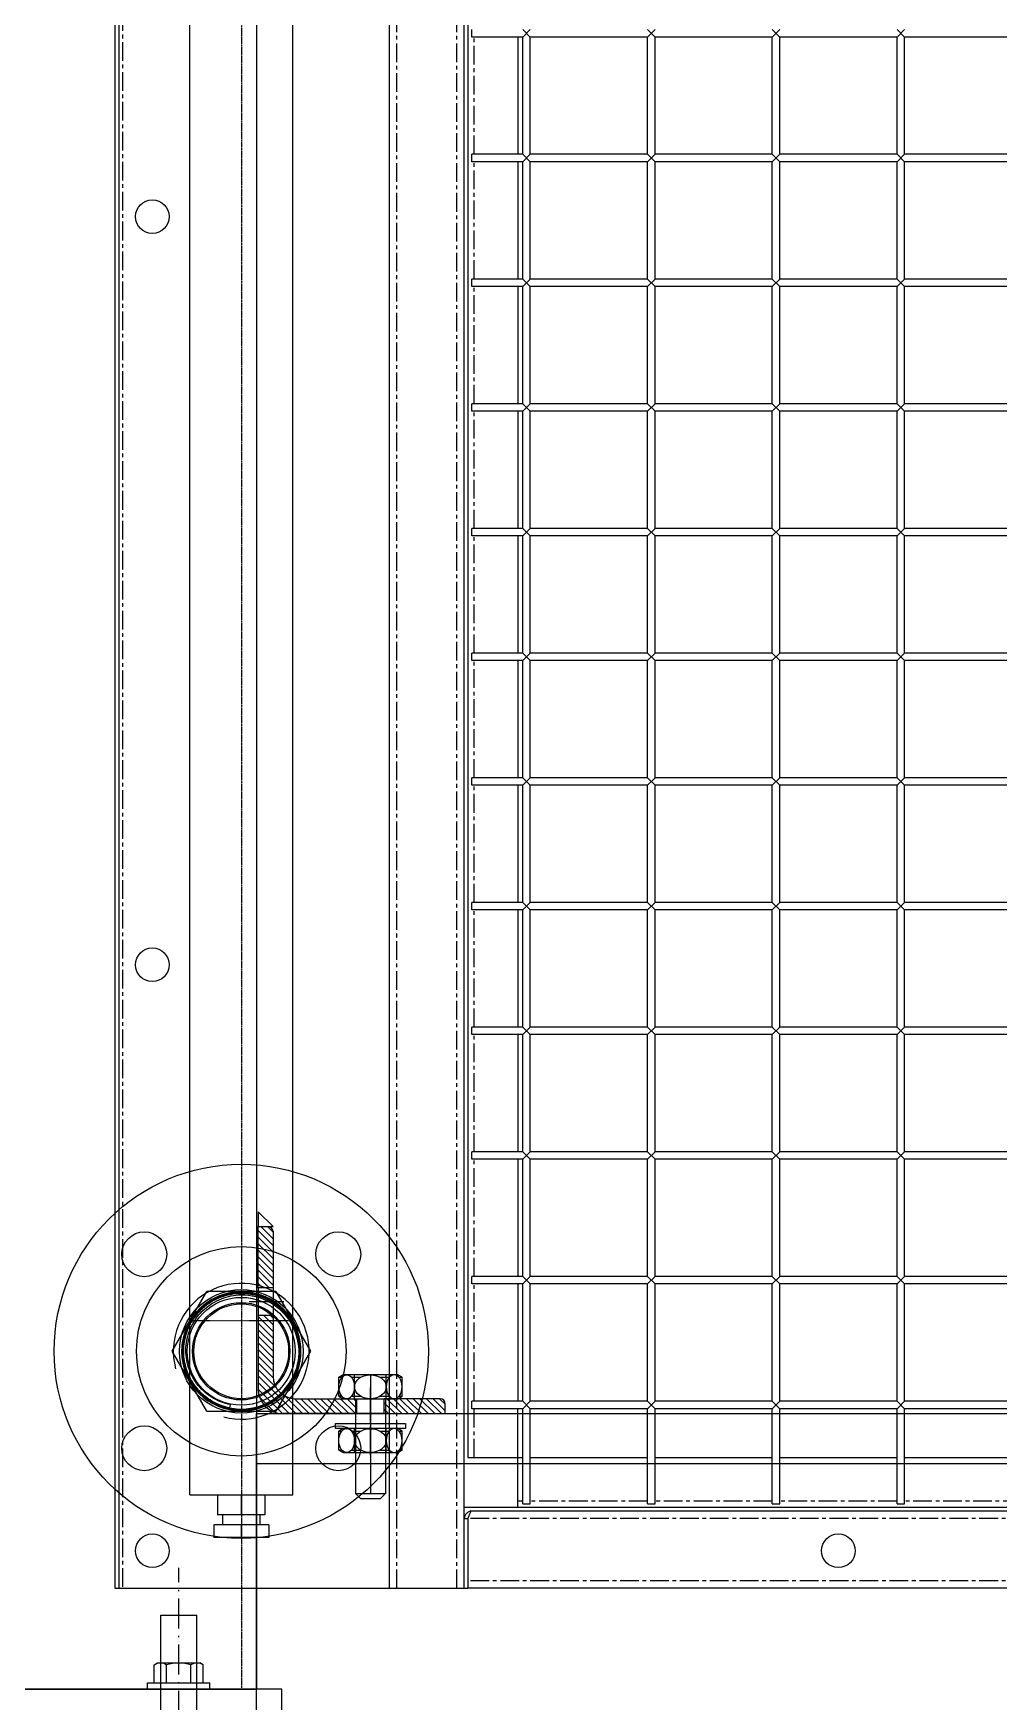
# Model space of a CAD drawing. Header units: millimetres. Extents: x -198529 to 244266, y -64 to 158464.
# Drawn here: x -146401 to -146014, y 94488 to 95157 of the extents above; entities that cross this region are included whole.
import ezdxf

# ---------------------------------------------------------------- set-up
doc = ezdxf.new("R2010")
doc.units = ezdxf.units.MM
for name, pattern in [('ACAD_ISO10W100', [18.5, 12, -3, 0.5, -3]), ('CENTER', [12, 7.5, -1.5, 1.5, -1.5]), ('HIDDEN', [0.2, 0.1, -0.1]), ('HIDDEN2', [4.7625, 3.175, -1.5875])]:
    doc.linetypes.add(name, pattern=pattern)
for name, color, linetype in [('0-DCC', 30, 'Continuous'), ('0-DCC-STRUC', 180, 'Continuous'), ('0-DCC-STRUC-T', 4, 'Continuous'), ('3_ALL_AXES', 7, 'Continuous'), ('ANCHOR BOLTS', 4, 'Continuous'), ('ANGEL STEEL_75x75x3.0', 22, 'Continuous'), ('BOLTS', 3, 'Continuous'), ('K-CEIL-DCC-RACK', 10, 'Continuous'), ('MITTELLINIEN', 3, 'ACAD_ISO10W100')]:
    doc.layers.add(name, color=color, linetype=linetype)
pattern_1 = [(45, (70645.0448, 93964.8255), (-1.325825215, 1.325825215), [])]

# ---------------------------------------------------------------- blocks, each defined once
blk = doc.blocks.new('789456123456')
at = {"color": 2, "linetype": 'Continuous'}
blk.add_arc((1013.81, 184.85), 27.23, 255, 195, dxfattribs=at)
at = {"layer": '3_ALL_AXES', "color": 7, "linetype": 'Continuous'}
for centre, radius in [((1013.81, 184.85), 75), ((974.92, 223.74), 9), ((1052.7, 223.74), 9), ((1013.81, 184.85), 42), ((1013.81, 184.85), 24.75), ((974.92, 145.96), 9), ((1052.7, 145.96), 9)]:
    blk.add_circle(centre, radius, dxfattribs=at)
blk = doc.blocks.new('400')
blk.add_blockref('789456123456', (0, 0))
blk = doc.blocks.new('DCC2850x2600(左)')
at = {"color": 0, "linetype": 'Continuous'}
for p, q in [((47850, -71878.48), (47850, -74478.48)), ((47851.5, -71878.48), (47851.5, -74478.48)), ((47960, -74478.48), (47960, -71878.48)), ((47990, -74478.48), (47990, -71878.48)), ((47991.5, -71930.88), (47991.5, -74426.08)), ((47880, -74441.08), (47880, -71960.73)), ((47921.28, -74441.08), (47921.28, -71960.73)), ((47993, -73856.48), (47993, -73853.48)), ((48013.5, -73853.48), (48016.5, -73856.48)), ((48013.5, -73856.48), (48016.5, -73853.48)), ((48063.5, -73853.48), (48066.5, -73856.48)), ((48063.5, -73856.48), (48066.5, -73853.48)), ((48113.5, -73853.48), (48116.5, -73856.48)), ((48113.5, -73856.48), (48116.5, -73853.48)), ((48163.5, -73853.48), (48166.5, -73856.48)), ((48163.5, -73856.48), (48166.5, -73853.48)), ((48013.5, -73856.48), (47993, -73856.48)), ((48011.5, -73856.48), (48011.5, -73903.48)), ((48013.5, -73903.48), (48013.5, -73856.48)), ((48016.5, -73903.48), (48016.5, -73856.48)), ((48063.5, -73856.48), (48016.5, -73856.48)), ((48063.5, -73903.48), (48063.5, -73856.48)), ((48066.5, -73903.48), (48066.5, -73856.48)), ((48113.5, -73856.48), (48066.5, -73856.48)), ((48113.5, -73903.48), (48113.5, -73856.48)), ((48116.5, -73903.48), (48116.5, -73856.48)), ((48163.5, -73856.48), (48116.5, -73856.48)), ((48163.5, -73903.48), (48163.5, -73856.48)), ((48166.5, -73903.48), (48166.5, -73856.48)), ((48213.5, -73856.48), (48166.5, -73856.48)), ((47993, -73906.48), (47993, -73903.48)), ((48013.5, -73903.48), (47993, -73903.48)), ((48013.5, -73906.48), (47993, -73906.48)), ((48011.5, -73906.48), (48011.5, -73953.48)), ((48013.5, -73903.48), (48016.5, -73906.48)), ((48013.5, -73906.48), (48016.5, -73903.48)), ((48013.5, -73953.48), (48013.5, -73906.48)), ((48063.5, -73903.48), (48016.5, -73903.48)), ((48016.5, -73953.48), (48016.5, -73906.48)), ((48063.5, -73906.48), (48016.5, -73906.48)), ((48063.5, -73903.48), (48066.5, -73906.48)), ((48063.5, -73906.48), (48066.5, -73903.48)), ((48063.5, -73953.48), (48063.5, -73906.48)), ((48113.5, -73903.48), (48066.5, -73903.48)), ((48066.5, -73953.48), (48066.5, -73906.48)), ((48113.5, -73906.48), (48066.5, -73906.48)), ((48113.5, -73903.48), (48116.5, -73906.48)), ((48113.5, -73906.48), (48116.5, -73903.48)), ((48113.5, -73953.48), (48113.5, -73906.48)), ((48163.5, -73903.48), (48116.5, -73903.48)), ((48116.5, -73953.48), (48116.5, -73906.48)), ((48163.5, -73906.48), (48116.5, -73906.48)), ((48163.5, -73903.48), (48166.5, -73906.48)), ((48163.5, -73906.48), (48166.5, -73903.48)), ((48163.5, -73953.48), (48163.5, -73906.48)), ((48213.5, -73903.48), (48166.5, -73903.48)), ((48166.5, -73953.48), (48166.5, -73906.48)), ((48213.5, -73906.48), (48166.5, -73906.48)), ((47993, -73956.48), (47993, -73953.48)), ((48013.5, -73953.48), (47993, -73953.48)), ((48013.5, -73953.48), (48016.5, -73956.48)), ((48013.5, -73956.48), (48016.5, -73953.48)), ((48063.5, -73953.48), (48016.5, -73953.48)), ((48063.5, -73953.48), (48066.5, -73956.48)), ((48063.5, -73956.48), (48066.5, -73953.48)), ((48113.5, -73953.48), (48066.5, -73953.48)), ((48113.5, -73953.48), (48116.5, -73956.48)), ((48113.5, -73956.48), (48116.5, -73953.48)), ((48163.5, -73953.48), (48116.5, -73953.48)), ((48163.5, -73953.48), (48166.5, -73956.48)), ((48163.5, -73956.48), (48166.5, -73953.48)), ((48213.5, -73953.48), (48166.5, -73953.48)), ((48013.5, -73956.48), (47993, -73956.48)), ((48011.5, -73956.48), (48011.5, -74003.48)), ((48013.5, -74003.48), (48013.5, -73956.48)), ((48016.5, -74003.48), (48016.5, -73956.48)), ((48063.5, -73956.48), (48016.5, -73956.48)), ((48063.5, -74003.48), (48063.5, -73956.48)), ((48066.5, -74003.48), (48066.5, -73956.48)), ((48113.5, -73956.48), (48066.5, -73956.48)), ((48113.5, -74003.48), (48113.5, -73956.48)), ((48116.5, -74003.48), (48116.5, -73956.48)), ((48163.5, -73956.48), (48116.5, -73956.48)), ((48163.5, -74003.48), (48163.5, -73956.48)), ((48166.5, -74003.48), (48166.5, -73956.48)), ((48213.5, -73956.48), (48166.5, -73956.48)), ((47993, -74006.48), (47993, -74003.48)), ((48013.5, -74003.48), (47993, -74003.48)), ((48013.5, -74006.48), (47993, -74006.48)), ((48011.5, -74006.48), (48011.5, -74053.48)), ((48013.5, -74003.48), (48016.5, -74006.48)), ((48013.5, -74006.48), (48016.5, -74003.48)), ((48013.5, -74053.48), (48013.5, -74006.48)), ((48063.5, -74003.48), (48016.5, -74003.48)), ((48016.5, -74053.48), (48016.5, -74006.48)), ((48063.5, -74006.48), (48016.5, -74006.48)), ((48063.5, -74003.48), (48066.5, -74006.48)), ((48063.5, -74006.48), (48066.5, -74003.48)), ((48063.5, -74053.48), (48063.5, -74006.48)), ((48113.5, -74003.48), (48066.5, -74003.48)), ((48066.5, -74053.48), (48066.5, -74006.48)), ((48113.5, -74006.48), (48066.5, -74006.48)), ((48113.5, -74003.48), (48116.5, -74006.48)), ((48113.5, -74006.48), (48116.5, -74003.48)), ((48113.5, -74053.48), (48113.5, -74006.48)), ((48163.5, -74003.48), (48116.5, -74003.48)), ((48116.5, -74053.48), (48116.5, -74006.48)), ((48163.5, -74006.48), (48116.5, -74006.48)), ((48163.5, -74003.48), (48166.5, -74006.48)), ((48163.5, -74006.48), (48166.5, -74003.48)), ((48163.5, -74053.48), (48163.5, -74006.48)), ((48213.5, -74003.48), (48166.5, -74003.48)), ((48166.5, -74053.48), (48166.5, -74006.48)), ((48213.5, -74006.48), (48166.5, -74006.48)), ((47993, -74056.48), (47993, -74053.48)), ((48013.5, -74053.48), (47993, -74053.48)), ((48013.5, -74053.48), (48016.5, -74056.48)), ((48013.5, -74056.48), (48016.5, -74053.48)), ((48063.5, -74053.48), (48016.5, -74053.48)), ((48063.5, -74053.48), (48066.5, -74056.48)), ((48063.5, -74056.48), (48066.5, -74053.48)), ((48113.5, -74053.48), (48066.5, -74053.48)), ((48113.5, -74053.48), (48116.5, -74056.48)), ((48113.5, -74056.48), (48116.5, -74053.48)), ((48163.5, -74053.48), (48116.5, -74053.48)), ((48163.5, -74053.48), (48166.5, -74056.48)), ((48163.5, -74056.48), (48166.5, -74053.48)), ((48213.5, -74053.48), (48166.5, -74053.48)), ((48013.5, -74056.48), (47993, -74056.48)), ((48011.5, -74056.48), (48011.5, -74103.48)), ((48013.5, -74103.48), (48013.5, -74056.48)), ((48016.5, -74103.48), (48016.5, -74056.48)), ((48063.5, -74056.48), (48016.5, -74056.48)), ((48063.5, -74103.48), (48063.5, -74056.48)), ((48066.5, -74103.48), (48066.5, -74056.48)), ((48113.5, -74056.48), (48066.5, -74056.48)), ((48113.5, -74103.48), (48113.5, -74056.48)), ((48116.5, -74103.48), (48116.5, -74056.48)), ((48163.5, -74056.48), (48116.5, -74056.48)), ((48163.5, -74103.48), (48163.5, -74056.48)), ((48166.5, -74103.48), (48166.5, -74056.48)), ((48213.5, -74056.48), (48166.5, -74056.48)), ((47993, -74106.48), (47993, -74103.48)), ((48013.5, -74103.48), (47993, -74103.48)), ((48013.5, -74106.48), (47993, -74106.48)), ((48011.5, -74106.48), (48011.5, -74153.48)), ((48013.5, -74103.48), (48016.5, -74106.48)), ((48013.5, -74106.48), (48016.5, -74103.48)), ((48013.5, -74153.48), (48013.5, -74106.48)), ((48063.5, -74103.48), (48016.5, -74103.48)), ((48016.5, -74153.48), (48016.5, -74106.48)), ((48063.5, -74106.48), (48016.5, -74106.48)), ((48063.5, -74103.48), (48066.5, -74106.48)), ((48063.5, -74106.48), (48066.5, -74103.48)), ((48063.5, -74153.48), (48063.5, -74106.48)), ((48113.5, -74103.48), (48066.5, -74103.48)), ((48066.5, -74153.48), (48066.5, -74106.48)), ((48113.5, -74106.48), (48066.5, -74106.48)), ((48113.5, -74103.48), (48116.5, -74106.48)), ((48113.5, -74106.48), (48116.5, -74103.48)), ((48113.5, -74153.48), (48113.5, -74106.48)), ((48163.5, -74103.48), (48116.5, -74103.48)), ((48116.5, -74153.48), (48116.5, -74106.48)), ((48163.5, -74106.48), (48116.5, -74106.48)), ((48163.5, -74103.48), (48166.5, -74106.48)), ((48163.5, -74106.48), (48166.5, -74103.48)), ((48163.5, -74153.48), (48163.5, -74106.48)), ((48213.5, -74103.48), (48166.5, -74103.48)), ((48166.5, -74153.48), (48166.5, -74106.48)), ((48213.5, -74106.48), (48166.5, -74106.48)), ((47993, -74156.48), (47993, -74153.48)), ((48013.5, -74153.48), (47993, -74153.48)), ((48013.5, -74153.48), (48016.5, -74156.48)), ((48013.5, -74156.48), (48016.5, -74153.48)), ((48063.5, -74153.48), (48016.5, -74153.48)), ((48063.5, -74153.48), (48066.5, -74156.48)), ((48063.5, -74156.48), (48066.5, -74153.48)), ((48113.5, -74153.48), (48066.5, -74153.48)), ((48113.5, -74153.48), (48116.5, -74156.48)), ((48113.5, -74156.48), (48116.5, -74153.48)), ((48163.5, -74153.48), (48116.5, -74153.48)), ((48163.5, -74153.48), (48166.5, -74156.48)), ((48163.5, -74156.48), (48166.5, -74153.48)), ((48213.5, -74153.48), (48166.5, -74153.48)), ((48013.5, -74156.48), (47993, -74156.48)), ((48011.5, -74156.48), (48011.5, -74203.48)), ((48013.5, -74203.48), (48013.5, -74156.48)), ((48016.5, -74203.48), (48016.5, -74156.48)), ((48063.5, -74156.48), (48016.5, -74156.48)), ((48063.5, -74203.48), (48063.5, -74156.48)), ((48066.5, -74203.48), (48066.5, -74156.48)), ((48113.5, -74156.48), (48066.5, -74156.48)), ((48113.5, -74203.48), (48113.5, -74156.48)), ((48116.5, -74203.48), (48116.5, -74156.48)), ((48163.5, -74156.48), (48116.5, -74156.48)), ((48163.5, -74203.48), (48163.5, -74156.48)), ((48166.5, -74203.48), (48166.5, -74156.48)), ((48213.5, -74156.48), (48166.5, -74156.48)), ((47993, -74206.48), (47993, -74203.48)), ((48013.5, -74203.48), (47993, -74203.48)), ((48013.5, -74206.48), (47993, -74206.48)), ((48011.5, -74206.48), (48011.5, -74253.48)), ((48013.5, -74203.48), (48016.5, -74206.48)), ((48013.5, -74206.48), (48016.5, -74203.48)), ((48013.5, -74253.48), (48013.5, -74206.48)), ((48063.5, -74203.48), (48016.5, -74203.48)), ((48016.5, -74253.48), (48016.5, -74206.48)), ((48063.5, -74206.48), (48016.5, -74206.48)), ((48063.5, -74203.48), (48066.5, -74206.48)), ((48063.5, -74206.48), (48066.5, -74203.48)), ((48063.5, -74253.48), (48063.5, -74206.48)), ((48113.5, -74203.48), (48066.5, -74203.48)), ((48066.5, -74253.48), (48066.5, -74206.48)), ((48113.5, -74206.48), (48066.5, -74206.48)), ((48113.5, -74203.48), (48116.5, -74206.48)), ((48113.5, -74206.48), (48116.5, -74203.48)), ((48113.5, -74253.48), (48113.5, -74206.48)), ((48163.5, -74203.48), (48116.5, -74203.48)), ((48116.5, -74253.48), (48116.5, -74206.48)), ((48163.5, -74206.48), (48116.5, -74206.48)), ((48163.5, -74203.48), (48166.5, -74206.48)), ((48163.5, -74206.48), (48166.5, -74203.48)), ((48163.5, -74253.48), (48163.5, -74206.48)), ((48213.5, -74203.48), (48166.5, -74203.48)), ((48166.5, -74253.48), (48166.5, -74206.48)), ((48213.5, -74206.48), (48166.5, -74206.48)), ((47993, -74256.48), (47993, -74253.48)), ((48013.5, -74253.48), (47993, -74253.48)), ((48013.5, -74256.48), (47993, -74256.48)), ((48011.5, -74256.48), (48011.5, -74303.48)), ((48013.5, -74253.48), (48016.5, -74256.48)), ((48013.5, -74256.48), (48016.5, -74253.48)), ((48013.5, -74303.48), (48013.5, -74256.48)), ((48063.5, -74253.48), (48016.5, -74253.48)), ((48016.5, -74303.48), (48016.5, -74256.48)), ((48063.5, -74256.48), (48016.5, -74256.48)), ((48063.5, -74253.48), (48066.5, -74256.48)), ((48063.5, -74256.48), (48066.5, -74253.48)), ((48063.5, -74303.48), (48063.5, -74256.48)), ((48113.5, -74253.48), (48066.5, -74253.48)), ((48066.5, -74303.48), (48066.5, -74256.48)), ((48113.5, -74256.48), (48066.5, -74256.48)), ((48113.5, -74253.48), (48116.5, -74256.48)), ((48113.5, -74256.48), (48116.5, -74253.48)), ((48113.5, -74303.48), (48113.5, -74256.48)), ((48163.5, -74253.48), (48116.5, -74253.48)), ((48116.5, -74303.48), (48116.5, -74256.48)), ((48163.5, -74256.48), (48116.5, -74256.48)), ((48163.5, -74253.48), (48166.5, -74256.48)), ((48163.5, -74256.48), (48166.5, -74253.48)), ((48163.5, -74303.48), (48163.5, -74256.48)), ((48213.5, -74253.48), (48166.5, -74253.48)), ((48166.5, -74303.48), (48166.5, -74256.48)), ((48213.5, -74256.48), (48166.5, -74256.48)), ((47993, -74306.48), (47993, -74303.48)), ((48013.5, -74303.48), (47993, -74303.48)), ((48013.5, -74306.48), (47993, -74306.48)), ((48011.5, -74306.48), (48011.5, -74353.48)), ((48013.5, -74303.48), (48016.5, -74306.48)), ((48013.5, -74306.48), (48016.5, -74303.48)), ((48013.5, -74353.48), (48013.5, -74306.48)), ((48063.5, -74303.48), (48016.5, -74303.48)), ((48016.5, -74353.48), (48016.5, -74306.48)), ((48063.5, -74306.48), (48016.5, -74306.48)), ((48063.5, -74303.48), (48066.5, -74306.48)), ((48063.5, -74306.48), (48066.5, -74303.48)), ((48063.5, -74353.48), (48063.5, -74306.48)), ((48113.5, -74303.48), (48066.5, -74303.48)), ((48066.5, -74353.48), (48066.5, -74306.48)), ((48113.5, -74306.48), (48066.5, -74306.48)), ((48113.5, -74303.48), (48116.5, -74306.48)), ((48113.5, -74306.48), (48116.5, -74303.48)), ((48113.5, -74353.48), (48113.5, -74306.48)), ((48163.5, -74303.48), (48116.5, -74303.48)), ((48116.5, -74353.48), (48116.5, -74306.48)), ((48163.5, -74306.48), (48116.5, -74306.48)), ((48163.5, -74303.48), (48166.5, -74306.48)), ((48163.5, -74306.48), (48166.5, -74303.48)), ((48163.5, -74353.48), (48163.5, -74306.48)), ((48213.5, -74303.48), (48166.5, -74303.48)), ((48166.5, -74353.48), (48166.5, -74306.48)), ((48213.5, -74306.48), (48166.5, -74306.48)), ((47993, -74356.48), (47993, -74353.48)), ((48013.5, -74353.48), (47993, -74353.48)), ((48013.5, -74356.48), (47993, -74356.48)), ((48011.5, -74356.48), (48011.5, -74403.48)), ((48013.5, -74353.48), (48016.5, -74356.48)), ((48013.5, -74356.48), (48016.5, -74353.48)), ((48013.5, -74403.48), (48013.5, -74356.48)), ((48063.5, -74353.48), (48016.5, -74353.48)), ((48016.5, -74403.48), (48016.5, -74356.48)), ((48063.5, -74356.48), (48016.5, -74356.48)), ((48063.5, -74353.48), (48066.5, -74356.48)), ((48063.5, -74356.48), (48066.5, -74353.48)), ((48063.5, -74403.48), (48063.5, -74356.48)), ((48113.5, -74353.48), (48066.5, -74353.48)), ((48066.5, -74403.48), (48066.5, -74356.48)), ((48113.5, -74356.48), (48066.5, -74356.48)), ((48113.5, -74353.48), (48116.5, -74356.48)), ((48113.5, -74356.48), (48116.5, -74353.48)), ((48113.5, -74403.48), (48113.5, -74356.48)), ((48163.5, -74353.48), (48116.5, -74353.48)), ((48116.5, -74403.48), (48116.5, -74356.48)), ((48163.5, -74356.48), (48116.5, -74356.48)), ((48163.5, -74353.48), (48166.5, -74356.48)), ((48163.5, -74356.48), (48166.5, -74353.48)), ((48163.5, -74403.48), (48163.5, -74356.48)), ((48213.5, -74353.48), (48166.5, -74353.48)), ((48166.5, -74403.48), (48166.5, -74356.48)), ((48213.5, -74356.48), (48166.5, -74356.48)), ((47872.93, -74383.47), (47886.78, -74359.47)), ((47914.5, -74359.47), (47886.78, -74359.47)), ((47900.62, -74359.68), (47900.64, -74359.68)), ((47900.62, -74359.75), (47900.64, -74359.75)), ((47900.62, -74359.82), (47900.64, -74359.82)), ((47900.62, -74359.89), (47900.64, -74359.89)), ((47900.62, -74359.96), (47900.64, -74359.96)), ((47900.62, -74360.03), (47900.64, -74360.03)), ((47900.64, -74359.62), (47900.63, -74359.62)), ((47900.64, -74359.69), (47900.63, -74359.69)), ((47900.64, -74359.76), (47900.63, -74359.76)), ((47900.64, -74359.83), (47900.63, -74359.83)), ((47900.64, -74359.9), (47900.63, -74359.9)), ((47900.64, -74359.98), (47900.63, -74359.98)), ((47900.64, -74360.05), (47900.63, -74360.05)), ((47900.65, -74359.62), (47900.64, -74359.62)), ((47900.64, -74359.68), (47900.65, -74359.68)), ((47900.65, -74359.69), (47900.64, -74359.69)), ((47900.64, -74359.75), (47900.65, -74359.75)), ((47900.65, -74359.76), (47900.64, -74359.76)), ((47900.64, -74359.82), (47900.66, -74359.82)), ((47900.65, -74359.83), (47900.64, -74359.83)), ((47900.64, -74359.89), (47900.66, -74359.89)), ((47900.65, -74359.9), (47900.64, -74359.9)), ((47900.64, -74359.96), (47900.66, -74359.96)), ((47900.65, -74359.98), (47900.64, -74359.98)), ((47900.64, -74360.03), (47900.66, -74360.03)), ((47900.65, -74360.05), (47900.64, -74360.05)), ((47914.5, -74359.47), (47928.35, -74383.47)), ((47886.78, -74407.47), (47872.93, -74383.47)), ((47876.74, -74383.47), (47876.8, -74383.47)), ((47876.81, -74383.45), (47876.81, -74383.47)), ((47877.49, -74378.13), (47877.47, -74378.18)), ((47928.35, -74383.47), (47914.5, -74407.47)), ((47923.77, -74378.2), (47923.75, -74378.14)), ((47877.47, -74388.71), (47877.48, -74388.76)), ((47878.5, -74392.08), (47878.51, -74392.1)), ((47919.5, -74397.02), (47919.54, -74396.98)), ((47993, -74406.48), (47993, -74403.48)), ((48013.5, -74403.48), (47993, -74403.48)), ((48013.5, -74403.48), (48016.5, -74406.48)), ((48013.5, -74406.48), (48016.5, -74403.48)), ((48063.5, -74403.48), (48016.5, -74403.48)), ((48063.5, -74403.48), (48066.5, -74406.48)), ((48063.5, -74406.48), (48066.5, -74403.48)), ((48113.5, -74403.48), (48066.5, -74403.48)), ((48113.5, -74403.48), (48116.5, -74406.48)), ((48113.5, -74406.48), (48116.5, -74403.48)), ((48163.5, -74403.48), (48116.5, -74403.48)), ((48163.5, -74403.48), (48166.5, -74406.48)), ((48163.5, -74406.48), (48166.5, -74403.48)), ((48213.5, -74403.48), (48166.5, -74403.48)), ((47886.78, -74407.47), (47914.5, -74407.47)), ((47896.24, -74404.84), (47895.97, -74406.16)), ((47900.64, -74406.86), (47900.62, -74406.86)), ((47900.64, -74406.94), (47900.62, -74406.94)), ((47900.64, -74407.01), (47900.62, -74407.01)), ((47900.64, -74407.08), (47900.62, -74407.08)), ((47900.64, -74407.15), (47900.62, -74407.15)), ((47900.64, -74407.22), (47900.62, -74407.22)), ((47900.64, -74407.29), (47900.62, -74407.29)), ((47900.63, -74406.85), (47900.64, -74406.85)), ((47900.63, -74406.92), (47900.64, -74406.92)), ((47900.63, -74406.99), (47900.64, -74406.99)), ((47900.63, -74407.06), (47900.64, -74407.06)), ((47900.63, -74407.14), (47900.64, -74407.14)), ((47900.63, -74407.21), (47900.64, -74407.21)), ((47900.63, -74407.28), (47900.64, -74407.28)), ((47900.63, -74407.35), (47900.64, -74407.35)), ((47900.64, -74406.85), (47900.65, -74406.85)), ((47900.66, -74406.86), (47900.64, -74406.86)), ((47900.64, -74406.92), (47900.65, -74406.92)), ((47900.66, -74406.94), (47900.64, -74406.94)), ((47900.64, -74406.99), (47900.65, -74406.99)), ((47900.66, -74407.01), (47900.64, -74407.01)), ((47900.64, -74407.06), (47900.65, -74407.06)), ((47900.65, -74407.08), (47900.64, -74407.08)), ((47900.64, -74407.14), (47900.65, -74407.14)), ((47900.66, -74407.15), (47900.64, -74407.15)), ((47900.64, -74407.21), (47900.65, -74407.21)), ((47900.66, -74407.22), (47900.64, -74407.22)), ((47900.64, -74407.28), (47900.65, -74407.28)), ((47900.66, -74407.29), (47900.64, -74407.29)), ((47900.64, -74407.35), (47900.65, -74407.35)), ((47904.15, -74406.8), (47904.18, -74406.8)), ((48013.5, -74406.48), (47993, -74406.48)), ((48011.5, -74446.08), (48011.5, -74406.48)), ((48013.5, -74444.58), (48013.5, -74406.48)), ((48016.5, -74444.58), (48016.5, -74406.48)), ((48063.5, -74406.48), (48016.5, -74406.48)), ((48063.5, -74444.58), (48063.5, -74406.48)), ((48066.5, -74444.58), (48066.5, -74406.48)), ((48113.5, -74406.48), (48066.5, -74406.48)), ((48113.5, -74444.58), (48113.5, -74406.48)), ((48116.5, -74444.58), (48116.5, -74406.48)), ((48163.5, -74406.48), (48116.5, -74406.48)), ((48163.5, -74444.58), (48163.5, -74406.48)), ((48166.5, -74444.58), (48166.5, -74406.48)), ((48213.5, -74406.48), (48166.5, -74406.48)), ((47991.5, -74426.08), (48013.5, -74426.08)), ((48016.5, -74426.08), (48063.5, -74426.08)), ((48066.5, -74426.08), (48113.5, -74426.08)), ((48116.5, -74426.08), (48163.5, -74426.08)), ((48166.5, -74426.08), (48213.5, -74426.08)), ((47880, -74441.08), (47921.28, -74441.08)), ((47891.14, -74441.08), (47891.14, -74449.08)), ((47900.64, -74441.08), (47900.64, -74449.08)), ((47910.14, -74441.08), (47910.14, -74449.08)), ((47910.14, -74449.08), (47891.14, -74449.08)), ((47893.14, -74449.08), (47893.14, -74453.08)), ((47908.14, -74449.08), (47908.14, -74453.08)), ((50640, -74446.08), (47990, -74446.08)), ((47991.77, -74449.73), (47991.5, -74450.58)), ((50640, -74447.58), (47993, -74447.58)), ((48013.5, -74444.58), (48016.5, -74444.58)), ((48063.5, -74444.58), (48066.5, -74444.58)), ((48113.5, -74444.58), (48116.5, -74444.58)), ((48163.5, -74444.58), (48166.5, -74444.58)), ((47889.64, -74453.08), (47889.64, -74458.08)), ((47911.64, -74453.08), (47889.64, -74453.08)), ((47900.64, -74453.08), (47900.64, -74458.08)), ((47911.64, -74453.08), (47911.64, -74458.08)), ((47990, -74450.58), (47991.5, -74450.58)), ((47991.5, -74450.58), (47991.5, -74478.48)), ((47911.64, -74458.08), (47889.64, -74458.08)), ((47850, -74478.48), (47851.5, -74478.48)), ((47851.5, -74478.48), (47990, -74478.48)), ((47990, -74478.48), (47991.5, -74478.48)), ((50640, -74478.48), (47991.5, -74478.48))]:
    blk.add_line(p, q, dxfattribs=at)
at = {"color": 0, "linetype": 'CENTER'}
for p, q in [((47853, -71878.48), (47853, -74478.48)), ((47963, -74478.48), (47963, -71878.48)), ((47987, -74478.48), (47987, -71878.48)), ((47994, -73903.48), (47994, -73856.48)), ((47994, -73953.48), (47994, -73906.48)), ((47994, -74003.48), (47994, -73956.48)), ((47994, -74053.48), (47994, -74006.48)), ((47994, -74103.48), (47994, -74056.48)), ((47994, -74153.48), (47994, -74106.48)), ((47994, -74203.48), (47994, -74156.48)), ((47994, -74253.48), (47994, -74206.48)), ((47994, -74303.48), (47994, -74256.48)), ((47994, -74353.48), (47994, -74306.48)), ((47994, -74403.48), (47994, -74356.48)), ((47891.79, -74361.84), (47891.77, -74361.8)), ((47920.24, -74396.63), (47920.28, -74396.65)), ((47994, -74426.08), (47994, -74406.48)), ((48013.5, -74443.58), (48011.5, -74443.58)), ((48063.5, -74443.58), (48016.5, -74443.58)), ((48113.5, -74443.58), (48066.5, -74443.58)), ((48163.5, -74443.58), (48116.5, -74443.58)), ((48213.5, -74443.58), (48166.5, -74443.58)), ((50640, -74450.58), (47991.5, -74450.58)), ((50640, -74475.48), (47991.5, -74475.48))]:
    blk.add_line(p, q, dxfattribs=at)
at = {"color": 0, "linetype": 'HIDDEN'}
for p, q in [((47880, -74395.72), (47880, -74371.22)), ((47880.01, -74371.08), (47921.27, -74371.08)), ((47921.28, -74395.72), (47921.28, -74371.22))]:
    blk.add_line(p, q, dxfattribs=at)
at = {"color": 0, "linetype": 'Continuous'}
for centre, radius in [((47865, -73928.48), 6.75), ((47865, -74228.48), 6.75), ((47900.64, -74383.47), 21.62), ((47900.64, -74383.47), 19.5), ((47900.64, -74383.47), 19), ((47865, -74463.48), 6.75), ((48140, -74463.48), 6.75)]:
    blk.add_circle(centre, radius, dxfattribs=at)
for centre, radius, start, end in [((47900.64, -74383.47), 23.9, 269.96244, 180), ((47900.65, -74383.46), 23.84, 90.05553, 179.98107), ((47900.65, -74383.46), 23.77, 90.05738, 167.05232), ((47900.65, -74383.46), 23.2, 90.02727, 122.65216), ((47900.65, -74383.47), 23.36, 112.27872, 114.51663), ((47900.63, -74383.42), 23.37, 112.27721, 113.66511), ((47900.64, -74383.44), 23.39, 109.90007, 112.27678), ((47900.66, -74383.5), 23.45, 105.76784, 109.90022), ((47900.65, -74383.46), 23.41, 101.85947, 105.76625), ((47900.65, -74383.46), 23.41, 97.76128, 101.85882), ((47900.65, -74383.49), 23.44, 93.62257, 97.75833), ((47900.65, -74383.47), 23.42, 90.06171, 93.62398), ((47900.65, -74383.47), 23.71, 12.99848, 89.9887), ((47900.64, -74383.48), 23.58, 328.62215, 64.30338), ((47900.63, -74383.46), 23.89, 180.0212, 269.98704), ((47900.63, -74383.46), 23.84, 180.02125, 269.98444), ((47900.63, -74383.46), 23.82, 180.01857, 269.98702), ((47900.67, -74383.46), 23.79, 175.84365, 184.16119), ((47900.66, -74383.46), 23.78, 175.57429, 175.83813), ((47900.67, -74383.46), 23.79, 167.18807, 175.56836), ((47900.61, -74383.48), 23.75, 4.44353, 12.84831), ((47900.62, -74383.48), 23.74, 4.20347, 4.43754), ((47900.61, -74383.48), 23.75, 355.88205, 4.19795), ((47900.66, -74383.45), 23.78, 184.16666, 184.43831), ((47900.67, -74383.45), 23.79, 184.44408, 192.76447), ((47900.67, -74383.45), 23.79, 192.91111, 201.27867), ((47900.61, -74383.47), 23.76, 338.62097, 347.06628), ((47900.62, -74383.47), 23.74, 347.07265, 347.26276), ((47900.61, -74383.47), 23.76, 347.26796, 355.62021), ((47900.62, -74383.48), 23.74, 355.62613, 355.8766), ((47900.63, -74383.46), 23.75, 201.33702, 269.9897), ((47900.64, -74383.47), 23.17, 258.37416, 332.10422), ((47900.63, -74383.47), 23.25, 270.02538, 332.13158), ((47900.63, -74383.47), 23.32, 270.0253, 332.13851), ((47900.63, -74383.47), 23.31, 270.02531, 332.13676), ((47900.63, -74383.47), 23.38, 270.06178, 332.14353), ((47900.63, -74383.47), 23.45, 270.06161, 332.14952), ((47900.63, -74383.47), 23.52, 270.06155, 332.15792), ((47900.63, -74383.47), 23.74, 270.05975, 326.13731), ((47900.63, -74383.47), 23.81, 270.05961, 326.1281), ((47900.63, -74383.47), 23.88, 270.05953, 326.11988), ((47900.63, -74383.47), 23.39, 270.06456, 332.1458), ((47900.63, -74383.47), 23.46, 270.06438, 332.15122), ((47900.63, -74383.47), 23.61, 270.06201, 326.14993), ((47900.63, -74383.47), 23.68, 270.0643, 326.1501), ((47900.63, -74383.47), 23.75, 270.0624, 326.13647), ((47900.63, -74383.47), 23.82, 270.06224, 326.12676), ((47900.62, -74383.46), 23.25, 316.9134, 324.31796), ((47900.62, -74383.47), 23.61, 323.05294, 326.15332), ((47900.61, -74383.46), 23.25, 324.47133, 332.12891), ((47900.66, -74383.49), 23.62, 324.17442, 326.15203), ((47900.62, -74383.47), 23.6, 326.1532, 328.62726), ((47900.67, -74383.5), 23.61, 326.15229, 327.71484), ((47900.58, -74383.45), 23.79, 326.15725, 338.59773), ((47900.63, -74383.47), 23.24, 270.02723, 300.86457), ((47900.63, -74383.47), 23.66, 277.0229, 324.17612), ((47900.62, -74383.45), 23.62, 297.52427, 303.61427), ((47900.62, -74383.46), 23.25, 300.86429, 301.20264), ((47900.62, -74383.46), 23.25, 301.20695, 309.08919), ((47900.64, -74383.49), 23.57, 303.61728, 306.13032), ((47900.61, -74383.45), 23.62, 306.13161, 311.91195), ((47900.62, -74383.46), 23.25, 309.0927, 316.37247), ((47900.65, -74383.49), 23.57, 311.91462, 314.606), ((47900.61, -74383.46), 23.61, 314.60741, 320.29294), ((47900.62, -74383.46), 23.25, 316.37633, 316.9104), ((47900.65, -74383.49), 23.57, 320.29531, 323.05233), ((47900.66, -74383.38), 23.4, 244.41993, 258.37113), ((47900.62, -74383.5), 23.14, 256.27342, 258.40191), ((47900.63, -74383.41), 23.37, 258.41277, 270.01306), ((47900.63, -74383.41), 23.39, 258.41324, 270.01328), ((47900.63, -74383.41), 23.31, 258.41532, 270.01346), ((47900.63, -74383.41), 23.3, 258.41643, 270.01319), ((47900.63, -74383.41), 23.24, 258.41912, 270.01354), ((47900.63, -74383.43), 23.64, 270.0709, 278.58118), ((47900.63, -74383.44), 23.7, 270.06656, 277.02018), ((47900.62, -74383.45), 23.62, 278.6704, 286.93765), ((47900.63, -74383.49), 23.57, 286.94274, 288.59912), ((47900.62, -74383.44), 23.63, 288.60105, 295.27262), ((47900.64, -74383.49), 23.57, 295.2766, 297.52273), ((47993, -74450.58), 3, 90, 180)]:
    blk.add_arc(centre, radius, start, end, dxfattribs=at)
for points, knots in [([(47891.67, -74361.53), (47889.17, -74362.55), (47884.48, -74365.49), (47879.37, -74371.99), (47876.75, -74379.84), (47876.93, -74388.11), (47879.89, -74395.83), (47885.29, -74402.1), (47892.47, -74406.19), (47897.92, -74407.14), (47900.63, -74407.14)], [0, 0, 0, 0, 0.125001, 0.250002, 0.375002, 0.500003, 0.625001, 0.750001, 0.875001, 1, 1, 1, 1]), ([(47900.62, -74407.22), (47897.53, -74407.22), (47891.29, -74405.98), (47883.39, -74400.7), (47878.1, -74392.78), (47876.25, -74383.45), (47878.1, -74374.12), (47883.39, -74366.21), (47891.29, -74360.92), (47897.53, -74359.68), (47900.62, -74359.68)], [0, 0, 0, 0, 0.124999, 0.249998, 0.374997, 0.499997, 0.624997, 0.749998, 0.874999, 1, 1, 1, 1]), ([(47900.62, -74407.08), (47897.93, -74407.08), (47892.49, -74406.14), (47885.32, -74402.06), (47879.94, -74395.8), (47876.99, -74388.1), (47876.81, -74379.85), (47879.43, -74372.02), (47884.52, -74365.54), (47889.19, -74362.6), (47891.69, -74361.58)], [0, 0, 0, 0, 0.125, 0.249999, 0.374999, 0.499998, 0.624999, 0.749999, 0.875, 1, 1, 1, 1]), ([(47891.7, -74361.6), (47889.2, -74362.62), (47884.53, -74365.55), (47879.44, -74372.03), (47876.82, -74379.85), (47877, -74388.09), (47879.95, -74395.79), (47885.33, -74402.05), (47892.49, -74406.12), (47897.93, -74407.06), (47900.63, -74407.06)], [0, 0, 0, 0, 0.125, 0.250001, 0.375001, 0.500001, 0.625001, 0.750001, 0.875001, 1, 1, 1, 1]), ([(47900.62, -74407.15), (47897.54, -74407.15), (47891.31, -74405.91), (47883.44, -74400.64), (47878.17, -74392.76), (47876.32, -74383.45), (47878.17, -74374.15), (47883.44, -74366.26), (47891.31, -74360.99), (47897.54, -74359.75), (47900.62, -74359.75)], [0, 0, 0, 0, 0.125, 0.249999, 0.374999, 0.499998, 0.624997, 0.749998, 0.874999, 1, 1, 1, 1]), ([(47900.62, -74407.01), (47897.94, -74407.01), (47892.51, -74406.07), (47885.37, -74402), (47880, -74395.76), (47877.06, -74388.08), (47876.88, -74379.86), (47879.49, -74372.06), (47884.57, -74365.59), (47889.23, -74362.67), (47891.72, -74361.65)], [0, 0, 0, 0, 0.124999, 0.249999, 0.374999, 0.499998, 0.624999, 0.749998, 0.874999, 1, 1, 1, 1]), ([(47891.72, -74361.66), (47889.24, -74362.68), (47884.58, -74365.6), (47879.5, -74372.06), (47876.9, -74379.86), (47877.08, -74388.08), (47880.02, -74395.76), (47885.38, -74401.99), (47892.52, -74406.05), (47897.94, -74406.99), (47900.63, -74406.99)], [0, 0, 0, 0, 0.125001, 0.250001, 0.375001, 0.500002, 0.625002, 0.750002, 0.875001, 1, 1, 1, 1]), ([(47900.62, -74406.94), (47897.94, -74406.94), (47892.54, -74406), (47885.41, -74401.95), (47880.07, -74395.73), (47877.13, -74388.07), (47876.95, -74379.87), (47879.55, -74372.09), (47884.61, -74365.65), (47889.26, -74362.73), (47891.74, -74361.72)], [0, 0, 0, 0, 0.124998, 0.249998, 0.374998, 0.499998, 0.624999, 0.749999, 0.875, 1, 1, 1, 1]), ([(47891.75, -74361.73), (47889.27, -74362.74), (47884.62, -74365.66), (47879.57, -74372.1), (47876.97, -74379.87), (47877.15, -74388.07), (47880.08, -74395.72), (47885.42, -74401.94), (47892.54, -74405.98), (47897.95, -74406.92), (47900.63, -74406.92)], [0, 0, 0, 0, 0.125001, 0.250002, 0.375002, 0.500002, 0.625001, 0.750001, 0.875, 1, 1, 1, 1]), ([(47900.62, -74406.86), (47897.95, -74406.86), (47892.56, -74405.93), (47885.46, -74401.89), (47880.13, -74395.69), (47877.21, -74388.06), (47877.03, -74379.88), (47879.62, -74372.13), (47884.66, -74365.7), (47889.3, -74362.79), (47891.77, -74361.78)], [0, 0, 0, 0, 0.124999, 0.249999, 0.374999, 0.499998, 0.624999, 0.749999, 0.874999, 1, 1, 1, 1]), ([(47895.94, -74406.32), (47893.52, -74405.82), (47888.8, -74404.04), (47882.95, -74399.29), (47878.88, -74392.95), (47877, -74385.65), (47877.5, -74378.14), (47880.33, -74371.15), (47885.21, -74365.41), (47889.51, -74362.78), (47891.8, -74361.85)], [0, 0, 0, 0, 0.124998, 0.249999, 0.375, 0.499998, 0.624999, 0.749998, 0.874999, 1, 1, 1, 1]), ([(47895.95, -74406.25), (47893.18, -74405.68), (47887.78, -74403.49), (47881.45, -74397.54), (47877.67, -74389.71), (47876.96, -74381.04), (47879.41, -74372.7), (47884.69, -74365.79), (47892.08, -74361.24), (47897.81, -74360.18), (47900.64, -74360.18)], [0, 0, 0, 0, 0.124998, 0.249997, 0.374996, 0.499997, 0.624998, 0.749999, 0.874999, 1, 1, 1, 1]), ([(47900.64, -74360.19), (47897.81, -74360.19), (47892.09, -74361.25), (47884.7, -74365.8), (47879.42, -74372.71), (47876.98, -74381.05), (47877.69, -74389.71), (47881.47, -74397.53), (47887.79, -74403.48), (47893.18, -74405.66), (47895.96, -74406.23)], [0, 0, 0, 0, 0.125, 0.250001, 0.375002, 0.500002, 0.625002, 0.750002, 0.875002, 1, 1, 1, 1]), ([(47891.25, -74362.02), (47889.19, -74362.92), (47885.29, -74365.35), (47880.76, -74370.5), (47877.88, -74376.74), (47876.91, -74383.53), (47877.92, -74390.32), (47880.84, -74396.54), (47885.41, -74401.66), (47889.32, -74404.06), (47891.4, -74404.95)], [0, 0, 0, 0, 0.125005, 0.250005, 0.375004, 0.500004, 0.625003, 0.750001, 0.875001, 1, 1, 1, 1]), ([(47895.97, -74406.18), (47893.2, -74405.61), (47887.83, -74403.43), (47881.51, -74397.5), (47877.74, -74389.69), (47877.03, -74381.05), (47879.47, -74372.73), (47884.74, -74365.85), (47892.11, -74361.31), (47897.81, -74360.25), (47900.64, -74360.25)], [0, 0, 0, 0, 0.124997, 0.249997, 0.374997, 0.499997, 0.624997, 0.749998, 0.874999, 1, 1, 1, 1]), ([(47890.96, -74362.22), (47888.97, -74363.14), (47885.21, -74365.54), (47880.82, -74370.57), (47878, -74376.62), (47877, -74383.22), (47877.87, -74389.84), (47880.57, -74395.95), (47884.86, -74401.06), (47888.57, -74403.54), (47890.55, -74404.49)], [0, 0, 0, 0, 0.125, 0.250001, 0.375001, 0.500002, 0.625002, 0.75, 0.875001, 1, 1, 1, 1]), ([(47896.24, -74404.84), (47893.59, -74404.33), (47889.7, -74402.78), (47885.39, -74399.45), (47881.76, -74395.39), (47878.73, -74389.14), (47878.06, -74380.87), (47880.41, -74372.91), (47885.44, -74366.31), (47892.48, -74361.94), (47897.93, -74360.89), (47900.64, -74360.85)], [0, 0, 0, 0, 0.124911, 0.18764, 0.250369, 0.375294, 0.500223, 0.625158, 0.750099, 0.875046, 1, 1, 1, 1]), ([(47900.64, -74360.1), (47904.6, -74360.1), (47912.68, -74362.21), (47921.56, -74370.87), (47925.07, -74382.78), (47923.16, -74390.9), (47921.31, -74394.4)], [0, 0, 0, 0, 0.249998, 0.499998, 0.749999, 1, 1, 1, 1]), ([(47921.3, -74394.4), (47923.15, -74390.89), (47925.06, -74382.78), (47921.55, -74370.88), (47912.67, -74362.22), (47904.6, -74360.12), (47900.64, -74360.12)], [0, 0, 0, 0, 0.250002, 0.500003, 0.750002, 1, 1, 1, 1]), ([(47900.64, -74360.18), (47904.59, -74360.17), (47912.64, -74362.27), (47921.5, -74370.91), (47925, -74382.78), (47923.09, -74390.88), (47921.25, -74394.37)], [0, 0, 0, 0, 0.249997, 0.499997, 0.749998, 1, 1, 1, 1]), ([(47921.23, -74394.37), (47923.08, -74390.87), (47924.98, -74382.78), (47921.48, -74370.92), (47912.64, -74362.28), (47904.59, -74360.19), (47900.64, -74360.19)], [0, 0, 0, 0, 0.250002, 0.500002, 0.75, 1, 1, 1, 1]), ([(47900.64, -74360.25), (47904.58, -74360.25), (47912.61, -74362.34), (47921.43, -74370.95), (47924.93, -74382.78), (47923.02, -74390.86), (47921.18, -74394.34)], [0, 0, 0, 0, 0.249999, 0.499998, 0.749998, 1, 1, 1, 1]), ([(47921.17, -74394.33), (47923.01, -74390.85), (47924.91, -74382.79), (47921.42, -74370.96), (47912.6, -74362.35), (47904.58, -74360.26), (47900.64, -74360.26)], [0, 0, 0, 0, 0.250001, 0.500002, 0.750001, 1, 1, 1, 1]), ([(47900.64, -74360.85), (47904.52, -74360.81), (47912.46, -74362.8), (47921.2, -74371.25), (47924.7, -74382.89), (47922.9, -74390.85), (47921.12, -74394.31)], [0, 0, 0, 0, 0.249951, 0.499935, 0.749949, 1, 1, 1, 1]), ([(47920.45, -74396.78), (47921.65, -74395), (47923.56, -74391.1), (47924.77, -74384.71), (47924.22, -74378.23), (47921.96, -74372.12), (47918.16, -74366.84), (47913.08, -74362.77), (47907.11, -74360.2), (47902.8, -74359.62), (47900.65, -74359.62)], [0, 0, 0, 0, 0.125, 0.25, 0.375, 0.5, 0.625, 0.75, 0.874999, 1, 1, 1, 1]), ([(47920.4, -74396.74), (47921.59, -74394.97), (47923.5, -74391.08), (47924.69, -74384.7), (47924.15, -74378.24), (47921.9, -74372.16), (47918.1, -74366.89), (47913.04, -74362.83), (47907.09, -74360.27), (47902.79, -74359.69), (47900.65, -74359.69)], [0, 0, 0, 0, 0.125, 0.25, 0.375, 0.5, 0.625, 0.75, 0.874999, 1, 1, 1, 1]), ([(47921.43, -74394.46), (47923.29, -74390.94), (47925.21, -74382.77), (47921.68, -74370.81), (47912.75, -74362.09), (47904.64, -74359.98), (47900.65, -74359.98)], [0, 0, 0, 0, 0.250002, 0.500002, 0.750001, 1, 1, 1, 1]), ([(47921.36, -74394.43), (47923.22, -74390.92), (47925.13, -74382.78), (47921.61, -74370.85), (47912.72, -74362.16), (47904.63, -74360.05), (47900.65, -74360.05)], [0, 0, 0, 0, 0.250001, 0.500002, 0.750001, 1, 1, 1, 1]), ([(47900.65, -74359.68), (47902.79, -74359.68), (47907.09, -74360.26), (47913.05, -74362.82), (47918.12, -74366.88), (47921.91, -74372.15), (47924.16, -74378.24), (47924.71, -74384.71), (47923.51, -74391.08), (47921.6, -74394.97), (47920.41, -74396.75)], [0, 0, 0, 0, 0.125001, 0.250001, 0.374999, 0.499999, 0.624999, 0.749999, 0.875, 1, 1, 1, 1]), ([(47900.65, -74359.75), (47902.79, -74359.75), (47907.07, -74360.33), (47913.01, -74362.88), (47918.06, -74366.93), (47921.85, -74372.18), (47924.09, -74378.25), (47924.64, -74384.7), (47923.44, -74391.06), (47921.54, -74394.94), (47920.35, -74396.71)], [0, 0, 0, 0, 0.125, 0.25, 0.375, 0.5, 0.625, 0.75, 0.875, 1, 1, 1, 1]), ([(47900.66, -74359.82), (47902.78, -74359.82), (47907.05, -74360.4), (47912.97, -74362.94), (47918.01, -74366.98), (47921.78, -74372.21), (47924.02, -74378.26), (47924.56, -74384.69), (47923.38, -74391.03), (47921.48, -74394.9), (47920.29, -74396.66)], [0, 0, 0, 0, 0.125, 0.249999, 0.374998, 0.499998, 0.624998, 0.749999, 0.875, 1, 1, 1, 1]), ([(47900.66, -74359.89), (47902.77, -74359.89), (47907.03, -74360.47), (47912.94, -74363.01), (47917.96, -74367.03), (47921.72, -74372.25), (47923.95, -74378.28), (47924.49, -74384.69), (47923.31, -74391.01), (47921.41, -74394.86), (47920.23, -74396.62)], [0, 0, 0, 0, 0.125003, 0.250005, 0.375003, 0.500003, 0.625002, 0.75, 0.874999, 1, 1, 1, 1]), ([(47900.66, -74359.96), (47903.71, -74359.96), (47909.9, -74361.19), (47917.71, -74366.42), (47922.94, -74374.25), (47924.77, -74383.48), (47922.94, -74392.71), (47917.71, -74400.54), (47909.9, -74405.77), (47903.71, -74407), (47900.66, -74407.01)], [0, 0, 0, 0, 0.125, 0.249999, 0.374999, 0.499998, 0.624997, 0.749998, 0.874999, 1, 1, 1, 1]), ([(47900.66, -74360.03), (47904.63, -74360.03), (47912.73, -74362.15), (47921.63, -74370.84), (47925.15, -74382.78), (47923.23, -74390.92), (47921.38, -74394.43)], [0, 0, 0, 0, 0.249999, 0.499997, 0.749998, 1, 1, 1, 1]), ([(47920.63, -74396.11), (47922.44, -74393.26), (47924.84, -74386.66), (47923.94, -74376.25), (47918.78, -74367.15), (47913.07, -74363.08), (47909.97, -74361.75)], [0, 0, 0, 0, 0.250009, 0.500007, 0.750006, 1, 1, 1, 1]), ([(47888.13, -74363.93), (47886.24, -74365.14), (47882.8, -74368.13), (47879.15, -74373.91), (47877.31, -74380.49), (47877.44, -74387.31), (47879.53, -74393.82), (47883.4, -74399.45), (47888.72, -74403.73), (47892.95, -74405.44), (47895.13, -74405.97)], [0, 0, 0, 0, 0.125, 0.250002, 0.375, 0.499998, 0.624996, 0.749995, 0.874993, 1, 1, 1, 1]), ([(47992, -74449.08), (47991.96, -74449.18), (47991.88, -74449.4), (47991.81, -74449.62), (47991.77, -74449.73)], [0, 0, 0, 0, 0.488633, 1, 1, 1, 1]), ([(47993, -74447.58), (47992.79, -74447.58), (47992.33, -74448.17), (47992.14, -74448.7), (47992, -74449.08)], [0, 0, 0, 0, 0.347127, 1, 1, 1, 1])]:
    blk.add_open_spline(points, degree=3, knots=knots, dxfattribs=at)
for points in [[(47900.63, -74359.76), (47897.58, -74359.77), (47894.49, -74360.38), (47891.67, -74361.53)], [(47891.69, -74361.58), (47894.5, -74360.43), (47897.59, -74359.82), (47900.62, -74359.82)], [(47900.63, -74359.83), (47897.59, -74359.84), (47894.5, -74360.45), (47891.7, -74361.6)], [(47891.72, -74361.65), (47894.52, -74360.5), (47897.6, -74359.89), (47900.62, -74359.89)], [(47900.63, -74359.9), (47897.6, -74359.91), (47894.52, -74360.52), (47891.72, -74361.66)], [(47891.74, -74361.72), (47894.54, -74360.57), (47897.61, -74359.97), (47900.62, -74359.96)], [(47900.63, -74359.98), (47897.61, -74359.98), (47894.54, -74360.59), (47891.75, -74361.73)], [(47891.77, -74361.78), (47894.55, -74360.64), (47897.62, -74360.04), (47900.62, -74360.03)], [(47891.8, -74361.85), (47894.58, -74360.71), (47897.64, -74360.11), (47900.64, -74360.1)], [(47900.64, -74360.12), (47897.64, -74360.12), (47894.58, -74360.72), (47891.8, -74361.86)], [(47909.97, -74361.75), (47907.05, -74360.5), (47903.82, -74359.83), (47900.65, -74359.83)], [(47910.87, -74362.23), (47907.72, -74360.72), (47904.15, -74359.91), (47900.65, -74359.9)], [(47891.4, -74404.95), (47894.28, -74406.19), (47897.48, -74406.85), (47900.63, -74406.85)]]:
    blk.add_open_spline(points, degree=3, dxfattribs=at)
blk.add_blockref('400', (46886.83, -74568.32))
blk = doc.blocks.new('H-方柱-200x8-X13')
for points in [[(-100, -1190), (100, -1190), (100, 4860.48), (-100, 4860.48)], [(-110, -1200), (110, -1200), (110, -1190), (-110, -1190)]]:
    blk.add_lwpolyline(points, close=True)
at = {"linetype": 'HIDDEN2', "ltscale": 0.1}
blk.add_lwpolyline([(-94, -1190), (94, -1190), (94, 4860.48), (-94, 4860.48)], close=True, dxfattribs=at)
blk = doc.blocks.new('M12')
at = {"layer": 'ANCHOR BOLTS'}
for p, q in [((-7.21, -38.33), (-7.21, 29.63)), ((-7.21, 29.63), (7.21, 29.63)), ((7.21, -38.33), (7.21, 29.63)), ((-9.81, 9.74), (-8.5, 10.5)), ((-9.81, 2.5), (-9.81, 9.74)), ((-8.5, 10.5), (8.5, 10.5)), ((-4.91, 2.5), (-4.91, 9.74)), ((4.91, 2.5), (4.91, 9.74)), ((9.81, 9.74), (8.5, 10.5)), ((9.81, 2.5), (9.81, 9.74)), ((-12.5, 2.5), (12.5, 2.5)), ((-12.5, 0), (-12.5, 2.5)), ((-12.5, 0), (12.5, 0)), ((0, 0), (0, 0)), ((12.5, 0), (12.5, 2.5)), ((7.21, -38.33), (-7.21, -38.33)), ((-7.21, -58), (-7.21, -40)), ((-7.21, -40), (7.21, -40)), ((-7.01, -38.33), (-7.01, -40)), ((7.01, -38.33), (7.01, -40)), ((7.21, -58), (7.21, -40)), ((-7.21, -58), (7.21, -58)), ((-6.17, -64.5), (-6.17, -58)), ((6.17, -64.5), (6.17, -58)), ((-7.21, -64.5), (7.21, -64.5)), ((-7.21, -72.58), (-7.21, -64.5)), ((7.21, -70.08), (7.21, -64.5)), ((-7.33, -79.42), (-7.33, -72.58)), ((-7.21, -72.58), (1.65, -72.58)), ((-7.18, -70.08), (-6.05, -70.08)), ((-7.18, -71.07), (-7.18, -70.08)), ((-6.42, -72.58), (-7.18, -71.07)), ((-7.18, -71.07), (-6.81, -71.07)), ((-6.81, -71.07), (-6.81, -70.08)), ((-6.05, -72.58), (-6.81, -71.07)), ((-6.05, -72.58), (-6.05, -70.08)), ((-2.45, -71.07), (-2.45, -70.08)), ((-2.45, -70.08), (-1.5, -70.08)), ((-2.23, -72.58), (-2.45, -71.07)), ((-2.45, -71.07), (-1.73, -71.07)), ((-1.73, -71.07), (-1.73, -70.08)), ((-1.5, -72.58), (-1.73, -71.07)), ((-1.5, -72.58), (-1.5, -70.08)), ((1.65, -74), (1.65, -72.58)), ((3.27, -72.58), (3.27, -70.08)), ((3.27, -70.08), (4.36, -70.08)), ((3.71, -71.07), (3.27, -72.58)), ((3.27, -72.58), (3.92, -72.58)), ((3.71, -71.07), (3.71, -70.08)), ((3.71, -71.07), (4.36, -71.07)), ((4.36, -71.07), (3.92, -72.58)), ((4.36, -71.07), (4.36, -70.08)), ((5.25, -74), (5.25, -72.58)), ((5.25, -72.58), (7.33, -72.58)), ((6.86, -72.58), (6.86, -70.08)), ((6.86, -70.08), (7.9, -70.08)), ((7.7, -71.07), (6.86, -72.58)), ((7.9, -71.07), (7.05, -72.58)), ((7.21, -72.58), (7.21, -72.3)), ((7.33, -79.42), (7.33, -72.58)), ((7.7, -71.07), (7.7, -70.08)), ((7.7, -71.07), (7.9, -71.07)), ((7.9, -71.07), (7.9, -70.08)), ((-1.41, -79.42), (1.41, -79.42)), ((-1.41, -82.75), (-1.41, -79.42)), ((1.41, -82.75), (1.41, -79.42)), ((1.65, -74), (5.25, -74)), ((-7.92, -94.15), (-1.77, -94.15)), ((-1.79, -97.43), (1.79, -97.43)), ((7.92, -94.15), (1.77, -94.15)), ((-2.88, -106.08), (-9.15, -106.08)), ((-8.83, -103.59), (-8.72, -102.63)), ((-2.59, -103.66), (-2.48, -102.62)), ((2.59, -103.66), (2.48, -102.62)), ((2.88, -106.08), (9.15, -106.08)), ((8.83, -103.59), (8.72, -102.63)), ((-7.21, -111.6), (-7.21, -108.8)), ((-7.21, -111.6), (7.46, -111.6)), ((-5, -111.6), (-5, -116.54)), ((-4.11, -111.6), (-4.11, -117.44)), ((4.11, -111.6), (4.11, -117.44)), ((5, -111.6), (5, -116.54)), ((7.46, -111.6), (7.46, -108.8)), ((-5, -116.54), (5, -116.54)), ((-5, -116.54), (-3.54, -118)), ((-3.54, -118), (3.54, -118)), ((5, -116.54), (3.54, -118))]:
    blk.add_line(p, q, dxfattribs=at)
for centre, radius, start, end in [((-7.35, 6.2), 4.3, 55.43491, 120), ((0, -5.74), 16.24, 72.41205, 107.58795), ((7.35, 6.2), 4.3, 60, 124.56509), ((-57.09, -81.08), 49.79, 354.74836, 1.91847), ((57.09, -81.08), 49.79, 178.08153, 185.25164), ((-192.63, -81.08), 185.17, 353.31699, 358.58991), ((-192.63, -82.41), 191.23, 353.93401, 359.89763), ((192.63, -82.41), 191.23, 180.10237, 186.06599), ((192.63, -81.08), 185.17, 181.41009, 186.68301), ((-192.63, -81.08), 185.17, 352.24093, 353.01899), ((21.54, -108.8), 28.75, 174.57411, 180), ((-192.63, -82.41), 191.23, 352.88816, 353.61793), ((192.63, -82.41), 191.23, 186.38207, 187.11184), ((-21.29, -108.8), 28.75, 0, 5.42589), ((192.63, -81.08), 185.17, 186.98101, 187.75907)]:
    blk.add_arc(centre, radius, start, end, dxfattribs=at)
at = {"layer": 'MITTELLINIEN', "color": 8}
blk.add_line((0, -142.14), (0, 48.68), dxfattribs=at)
blk = doc.blocks.new('A$C2DBF4B5B')
h = blk.add_hatch()
h.set_pattern_fill('ANSI31', color=256, scale=15, style=0)
h.set_pattern_definition(pattern_1)
edge = h.paths.add_edge_path()
edge.add_line((39.5, 75), (10, 75))
edge.add_arc((10, 65), 10, 90, 180)
edge.add_line((0, 65), (0, 35.5))
edge.add_line((0, 35.5), (6, 35.5))
edge.add_line((6, 35.5), (6, 60))
edge.add_arc((15, 60), 9, 90, 180, ccw=False)
edge.add_line((15, 69), (39.5, 69))
edge.add_line((39.5, 69), (39.5, 75))
h = blk.add_hatch()
h.set_pattern_fill('ANSI31', color=256, scale=15, style=0)
h.set_pattern_definition(pattern_1)
edge = h.paths.add_edge_path()
edge.add_line((50.5, 69), (50.5, 75))
edge.add_line((50.5, 75), (75, 75))
edge.add_line((75, 75), (75, 71))
edge.add_arc((73, 71), 2, -90, 0, ccw=False)
edge.add_line((73, 69), (50.5, 69))
h = blk.add_hatch()
h.set_pattern_fill('ANSI31', color=256, scale=15, style=0)
h.set_pattern_definition(pattern_1)
edge = h.paths.add_edge_path()
edge.add_line((0, 24.5), (6, 24.5))
edge.add_line((6, 24.5), (6, 2))
edge.add_arc((4, 2), 2, -90, 0, ccw=False)
edge.add_line((4, 0), (0, 0))
edge.add_line((0, 0), (0, 24.5))
for p, q in [((39.5, 75), (10, 75)), ((50.5, 75), (39.5, 75)), ((39.5, 75), (39.5, 69)), ((50.5, 69), (50.5, 75)), ((50.5, 75), (75, 75)), ((75, 75), (75, 71)), ((39.5, 69), (15, 69)), ((50.5, 69), (39.5, 69)), ((73, 69), (50.5, 69)), ((0, 35.5), (0, 65)), ((6, 60), (6, 35.5)), ((0, 24.5), (0, 35.5)), ((6, 35.5), (0, 35.5)), ((6, 35.5), (6, 24.5)), ((0, 24.5), (6, 24.5)), ((0, 24.5), (0, 0)), ((6, 2), (6, 24.5)), ((0, 0), (4, 0))]:
    blk.add_line(p, q)
at = {"color": 8}
for p, q in [((45, 78.55), (45, 64.69)), ((-3.55, 30), (10.31, 30))]:
    blk.add_line(p, q, dxfattribs=at)
for centre, radius, start, end in [((10, 65), 10, 90, 180), ((15, 60), 9, 90, 180), ((73, 71), 2, 270, 0), ((4, 2), 2, 270, 0)]:
    blk.add_arc(centre, radius, start, end)
blk = doc.blocks.new('A$C4EA80240')
for p, q in [((2.55, 9.68), (1.32, 9.68)), ((10.16, 9.68), (6.43, 9.68)), ((7.67, 1.08), (7.67, 10.68)), ((21.6, 9.68), (17.87, 9.68)), ((20.36, 1.08), (20.36, 10.68)), ((26.72, 2.08), (26.72, 9.68)), ((2.55, 2.08), (1.32, 2.08)), ((10.13, 2.08), (6.43, 2.08)), ((21.6, 2.08), (17.9, 2.08))]:
    blk.add_line(p, q)
at = {"color": 8}
blk.add_line((14.02, 0), (14.02, 11.74), dxfattribs=at)
blk.add_lwpolyline([(28.04, 12.68), (0, 12.68), (0, 10.68), (28.04, 10.68)], close=True)
blk.add_lwpolyline([(25.48, 2.08), (26.72, 2.08), (24.98, 1.08), (3.05, 1.08), (1.32, 2.08), (1.32, 9.68), (3.05, 10.68), (24.98, 10.68), (26.72, 9.68), (25.48, 9.68)])
blk.add_ellipse((4.49, 5.88), major_axis=(0, 4.8), ratio=0.661547)
at = {"extrusion": (0, 0, -1)}
for centre, major_axis, ratio in [((14.02, 5.87), (6.36, 0), 0.753789), ((23.54, 5.88), (0, 4.8), 0.661547)]:
    blk.add_ellipse(centre, major_axis=major_axis, ratio=ratio, dxfattribs=at)
blk = doc.blocks.new('A$C147C6879')
at = {"layer": 'BOLTS'}
for p, q in [((8.6, 25.4), (1, 25.4)), ((1, 20.28), (1, 16.55)), ((8.6, 20.28), (8.6, 16.58)), ((9.6, 19.05), (0, 19.05)), ((9.6, 18.7), (47.6, 18.7)), ((49.6, 16.7), (47.6, 18.7)), ((47.6, 18.7), (47.6, 6.7)), ((49.6, 16.7), (49.6, 8.7)), ((0.02, 12.7), (47.6, 12.7)), ((1, 8.85), (1, 5.12)), ((8.6, 8.81), (8.6, 5.12)), ((9.6, 6.7), (47.6, 6.7)), ((47.6, 6.7), (49.6, 8.7)), ((9.6, 6.35), (0, 6.35)), ((1, 1.24), (1, 0)), ((8.6, 1.24), (8.6, 0))]:
    blk.add_line(p, q, dxfattribs=at)
blk.add_lwpolyline([(8.6, 24.16), (8.6, 25.4), (9.6, 23.66), (9.6, 1.73), (8.6, 0), (1, 0), (0, 1.73), (0, 23.66), (1, 25.4), (1, 24.16)], dxfattribs=at)
at = {"layer": 'BOLTS', "extrusion": (0, 0, -1)}
for centre, major_axis, ratio in [((4.8, 22.22), (-4.8, 0), 0.661547), ((4.81, 12.7), (0, 6.36), 0.753789)]:
    blk.add_ellipse(centre, major_axis=major_axis, ratio=ratio, dxfattribs=at)
at = {"layer": 'BOLTS'}
blk.add_ellipse((4.8, 3.18), major_axis=(-4.8, 0), ratio=0.661547, dxfattribs=at)

msp = doc.modelspace()

# ---------------------------------------------------------------- linework, layer by layer
at = {"layer": '0-DCC-STRUC'}
for points in [[(-143436.27, 94453.01), (-146311.27, 94453.01), (-146311.27, 94603.01), (-143436.27, 94603.01)], [(-143436.27, 94473.01), (-146311.27, 94473.01), (-146311.27, 94583.01), (-143436.27, 94583.01)]]:
    msp.add_lwpolyline(points, close=True, dxfattribs=at)
at = {"layer": '0-DCC-STRUC-T'}
msp.add_lwpolyline([(-146310.57, 94684.01), (-146310.57, 94678.01), (-146304.57, 94678.01)], close=True, dxfattribs=at)
msp.add_solid([(-146310.57, 94684.01), (-146310.57, 94678.01), (-146304.57, 94678.01), (-146310.57, 94684.01)], dxfattribs=at)

# ---------------------------------------------------------------- block references
at = {"layer": '0-DCC'}
msp.add_blockref('DCC2850x2600(左)', (-194217.97, 169011.49), dxfattribs=at)
at = {"layer": '0-DCC-STRUC-T'}
msp.add_blockref('M12', (-146342.4, 94492.53), dxfattribs=at)
at = {"layer": 'ANGEL STEEL_75x75x3.0', "rotation": 90}
msp.add_blockref('A$C2DBF4B5B', (-146235.57, 94603.01), dxfattribs=at)
at = {"layer": 'BOLTS', "xscale": -1, "rotation": 90}
msp.add_blockref('A$C147C6879', (-146252.87, 94618.61), dxfattribs=at)
at = {"layer": 'BOLTS', "color": 2, "xscale": -1}
msp.add_blockref('A$C4EA80240', (-146251.55, 94586.33), dxfattribs=at)
at = {"layer": 'K-CEIL-DCC-RACK'}
msp.add_blockref('H-方柱-200x8-X13', (-146411.04, 95682.53), dxfattribs=at)

doc.saveas('drawing.dxf')
